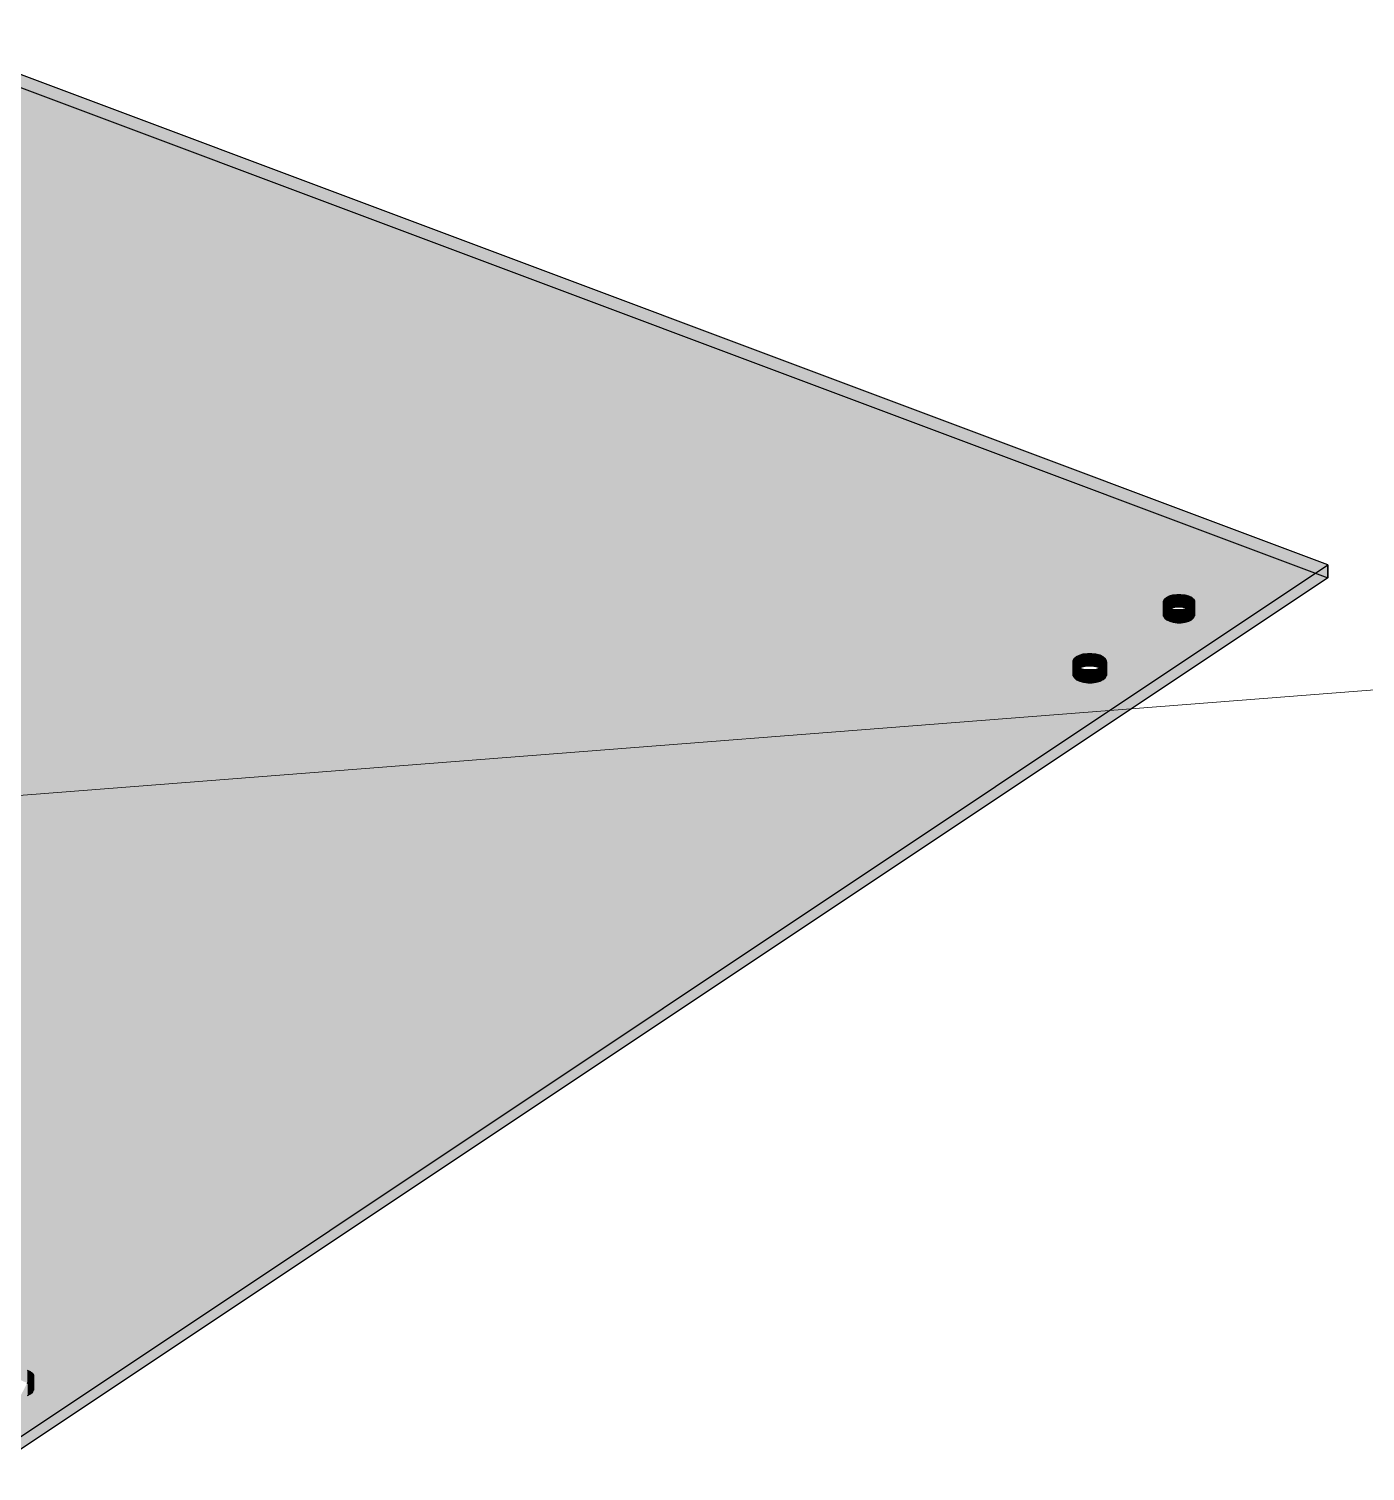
# Model space of a CAD drawing. Header units: millimetres. Extents: x 50 to 612415, y 2 to 4150.
# Drawn here: x 518966 to 519294.1, y 3161.1 to 3515.1 of the extents above; entities that cross this region are included whole.
import ezdxf

# ---------------------------------------------------------------- set-up
doc = ezdxf.new("R2010")
doc.units = ezdxf.units.MM
for name, color, linetype, lineweight in [('DIM', 7, 'Continuous', 13), ('HATCH', 8, 'Continuous', 9), ('OUTLINE', 7, 'Continuous', 25)]:
    doc.layers.add(name, color=color, linetype=linetype, lineweight=lineweight)

msp = doc.modelspace()

# ---------------------------------------------------------------- hatches: boundary and pattern name
at = {"layer": 'HATCH', "true_color": 0x468f99}
for points in [[(519284.933, 3383.535), (518934.034, 3515.122), (518930.534, 3494.789)], [(518930.534, 3491.624), (518934.034, 3511.957), (519284.933, 3380.37)], [(519284.933, 3383.535), (518930.534, 3494.789), (518930.286, 3494.304)], [(518924.421, 3493.483), (518662.969, 3321.605), (519225.868, 3361.812)], [(519244.819, 3375.112), (518925.294, 3493.238), (518924.421, 3493.483)], [(519244.57, 3374.627), (519244.819, 3375.112), (518924.421, 3493.483)], [(519244.581, 3374.126), (519244.57, 3374.627), (518924.421, 3493.483)], [(519244.851, 3373.643), (519244.581, 3374.126), (518924.421, 3493.483)], [(519245.362, 3373.212), (519244.851, 3373.643), (518924.421, 3493.483)], [(519246.078, 3372.862), (519245.362, 3373.212), (518924.421, 3493.483)], [(519246.078, 3372.862), (518924.421, 3493.483), (519228.917, 3361.421)], [(518924.421, 3493.483), (519225.868, 3361.812), (519226.942, 3361.818)], [(518924.421, 3493.483), (519226.942, 3361.818), (519227.981, 3361.685)], [(518924.421, 3493.483), (519227.981, 3361.685), (519228.917, 3361.421)], [(519244.819, 3375.112), (518926.265, 3493.113), (518925.294, 3493.238)], [(519244.819, 3375.112), (518927.267, 3493.119), (518926.265, 3493.113)], [(519244.819, 3375.112), (518928.232, 3493.254), (518927.267, 3493.119)], [(519244.819, 3375.112), (518929.094, 3493.509), (518928.232, 3493.254)], [(519244.819, 3375.112), (518929.794, 3493.867), (518929.094, 3493.509)], [(518930.286, 3494.304), (518929.794, 3493.867), (519250.684, 3375.932)], [(518929.794, 3493.867), (519247.838, 3376.297), (519248.84, 3376.302)], [(518929.794, 3493.867), (519248.84, 3376.302), (519249.81, 3376.178)], [(518929.794, 3493.867), (519246.873, 3376.162), (519247.838, 3376.297)], [(518929.794, 3493.867), (519249.81, 3376.178), (519250.684, 3375.932)], [(518929.794, 3493.867), (519246.011, 3375.907), (519246.873, 3376.162)], [(518929.794, 3493.867), (519245.31, 3375.549), (519246.011, 3375.907)], [(519244.819, 3375.112), (519245.31, 3375.549), (518929.794, 3493.867)], [(519250.684, 3372.767), (518929.794, 3490.702), (518930.286, 3491.138)], [(519284.933, 3383.535), (518930.286, 3494.304), (519250.684, 3375.932)], [(518930.286, 3491.138), (518930.534, 3491.624), (519284.933, 3380.37)], [(519250.684, 3372.767), (518930.286, 3491.138), (519284.933, 3380.37)], [(519225.868, 3358.646), (518662.969, 3318.439), (518924.421, 3490.318)], [(518924.421, 3490.318), (518925.294, 3490.072), (519244.819, 3371.947)], [(518924.421, 3490.318), (519244.819, 3371.947), (519244.57, 3371.461)], [(518924.421, 3490.318), (519244.57, 3371.461), (519244.581, 3370.96)], [(518924.421, 3490.318), (519244.581, 3370.96), (519244.851, 3370.478)], [(518924.421, 3490.318), (519244.851, 3370.478), (519245.362, 3370.047)], [(518924.421, 3490.318), (519245.362, 3370.047), (519246.078, 3369.697)], [(519228.917, 3358.256), (518924.421, 3490.318), (519246.078, 3369.697)], [(519226.942, 3358.652), (519225.868, 3358.646), (518924.421, 3490.318)], [(519227.981, 3358.519), (519226.942, 3358.652), (518924.421, 3490.318)], [(519228.917, 3358.256), (519227.981, 3358.519), (518924.421, 3490.318)], [(518925.294, 3490.072), (518926.265, 3489.948), (519244.819, 3371.947)], [(518926.265, 3489.948), (518927.267, 3489.953), (519244.819, 3371.947)], [(518927.267, 3489.953), (518928.232, 3490.088), (519244.819, 3371.947)], [(518928.232, 3490.088), (518929.094, 3490.344), (519244.819, 3371.947)], [(518929.094, 3490.344), (518929.794, 3490.702), (519244.819, 3371.947)], [(519248.84, 3373.137), (519247.838, 3373.131), (518929.794, 3490.702)], [(519249.81, 3373.013), (519248.84, 3373.137), (518929.794, 3490.702)], [(519247.838, 3373.131), (519246.873, 3372.996), (518929.794, 3490.702)], [(519250.684, 3372.767), (519249.81, 3373.013), (518929.794, 3490.702)], [(519246.873, 3372.996), (519246.011, 3372.741), (518929.794, 3490.702)], [(519246.011, 3372.741), (519245.31, 3372.383), (518929.794, 3490.702)], [(518929.794, 3490.702), (519245.31, 3372.383), (519244.819, 3371.947)], [(518955.966, 3164.224), (519284.933, 3383.535), (519250.751, 3372.888)], [(519284.933, 3383.535), (519250.684, 3375.932), (519251.4, 3375.582)], [(519284.933, 3383.535), (519251.451, 3373.246), (519250.751, 3372.888)], [(519284.933, 3383.535), (519251.4, 3375.582), (519251.91, 3375.151)], [(519284.933, 3383.535), (519251.943, 3373.682), (519251.451, 3373.246)], [(519284.933, 3383.535), (519251.91, 3375.151), (519252.18, 3374.669)], [(519284.933, 3383.535), (519252.191, 3374.168), (519251.943, 3373.682)], [(519284.933, 3383.535), (519252.18, 3374.669), (519252.191, 3374.168)], [(519250.751, 3369.722), (519284.933, 3380.37), (518955.966, 3161.058)], [(519251.4, 3372.417), (519250.684, 3372.767), (519284.933, 3380.37)], [(519250.751, 3369.722), (519251.451, 3370.08), (519284.933, 3380.37)], [(519251.91, 3371.986), (519251.4, 3372.417), (519284.933, 3380.37)], [(519251.451, 3370.08), (519251.943, 3370.517), (519284.933, 3380.37)], [(519252.18, 3371.503), (519251.91, 3371.986), (519284.933, 3380.37)], [(519251.943, 3370.517), (519252.191, 3371.002), (519284.933, 3380.37)], [(519252.191, 3371.002), (519252.18, 3371.503), (519284.933, 3380.37)], [(518955.966, 3164.224), (519250.751, 3372.888), (519249.888, 3372.633)], [(518955.966, 3164.224), (519249.888, 3372.633), (519229.739, 3358.543)], [(519246.078, 3372.862), (519228.917, 3361.421), (519229.684, 3361.046)], [(519246.078, 3372.862), (519229.684, 3361.046), (519230.231, 3360.584)], [(519246.951, 3372.616), (519246.078, 3372.862), (519229.739, 3358.543)], [(519246.078, 3372.862), (519230.266, 3359.011), (519229.739, 3358.543)], [(519249.888, 3372.633), (519248.924, 3372.498), (519229.739, 3358.543)], [(519247.922, 3372.492), (519246.951, 3372.616), (519229.739, 3358.543)], [(519248.924, 3372.498), (519247.922, 3372.492), (519229.739, 3358.543)], [(519246.078, 3372.862), (519230.231, 3360.584), (519230.52, 3360.067)], [(519246.078, 3372.862), (519230.532, 3359.531), (519230.266, 3359.011)], [(519246.078, 3372.862), (519230.52, 3360.067), (519230.532, 3359.531)], [(519249.888, 3369.467), (519250.751, 3369.722), (518955.966, 3161.058)], [(519229.739, 3355.377), (519249.888, 3369.467), (518955.966, 3161.058)], [(519229.684, 3357.88), (519228.917, 3358.256), (519246.078, 3369.697)], [(519230.231, 3357.419), (519229.684, 3357.88), (519246.078, 3369.697)], [(519229.739, 3355.377), (519246.078, 3369.697), (519246.951, 3369.451)], [(519229.739, 3355.377), (519230.266, 3355.845), (519246.078, 3369.697)], [(519229.739, 3355.377), (519248.924, 3369.332), (519249.888, 3369.467)], [(519229.739, 3355.377), (519246.951, 3369.451), (519247.922, 3369.327)], [(519229.739, 3355.377), (519247.922, 3369.327), (519248.924, 3369.332)], [(519230.52, 3356.902), (519230.231, 3357.419), (519246.078, 3369.697)], [(519230.266, 3355.845), (519230.532, 3356.365), (519246.078, 3369.697)], [(519230.532, 3356.365), (519230.52, 3356.902), (519246.078, 3369.697)], [(518662.969, 3321.605), (519224.834, 3361.667), (519225.868, 3361.812)], [(518662.969, 3321.605), (519223.911, 3361.394), (519224.834, 3361.667)], [(518662.969, 3321.605), (519223.16, 3361.01), (519223.911, 3361.394)], [(519222.634, 3360.542), (519223.16, 3361.01), (518662.969, 3321.605)], [(519222.634, 3360.542), (518662.969, 3321.605), (518664.042, 3321.611)], [(519222.634, 3360.542), (518664.042, 3321.611), (518665.082, 3321.477)], [(519222.367, 3360.022), (519222.634, 3360.542), (518664.132, 3317.534)], [(519222.634, 3360.542), (518665.166, 3317.679), (518664.132, 3317.534)], [(519222.634, 3360.542), (518665.082, 3321.477), (518666.018, 3321.214)], [(519222.634, 3360.542), (518666.089, 3317.952), (518665.166, 3317.679)], [(519222.634, 3360.542), (518666.018, 3321.214), (518666.785, 3320.839)], [(519222.634, 3360.542), (518666.84, 3318.336), (518666.089, 3317.952)], [(519222.634, 3360.542), (518666.785, 3320.839), (518667.332, 3320.377)], [(519222.634, 3360.542), (518667.366, 3318.804), (518666.84, 3318.336)], [(519222.634, 3360.542), (518667.332, 3320.377), (518667.621, 3319.86)], [(519222.634, 3360.542), (518667.633, 3319.323), (518667.366, 3318.804)], [(519222.634, 3360.542), (518667.621, 3319.86), (518667.633, 3319.323)], [(519225.868, 3358.646), (519224.834, 3358.502), (518662.969, 3318.439)], [(519224.834, 3358.502), (519223.911, 3358.228), (518662.969, 3318.439)], [(519223.911, 3358.228), (519223.16, 3357.845), (518662.969, 3318.439)], [(518662.969, 3318.439), (519223.16, 3357.845), (519222.634, 3357.377)], [(518664.042, 3318.445), (518662.969, 3318.439), (519222.634, 3357.377)], [(518665.082, 3318.312), (518664.042, 3318.445), (519222.634, 3357.377)], [(519222.379, 3359.486), (519222.367, 3360.022), (518664.132, 3317.534)], [(519222.668, 3358.969), (519222.379, 3359.486), (518664.132, 3317.534)], [(519223.215, 3358.507), (519222.668, 3358.969), (518664.132, 3317.534)], [(519223.982, 3358.132), (519223.215, 3358.507), (518664.132, 3317.534)], [(519224.918, 3357.868), (519223.982, 3358.132), (518664.132, 3317.534)], [(519225.958, 3357.735), (519224.918, 3357.868), (518664.132, 3317.534)], [(519227.031, 3357.741), (519225.958, 3357.735), (518664.132, 3317.534)], [(519227.031, 3357.741), (518664.132, 3317.534), (518965.579, 3185.863)], [(518664.132, 3314.369), (519222.634, 3357.377), (519222.367, 3356.857)], [(518664.132, 3314.369), (518665.166, 3314.513), (519222.634, 3357.377)], [(518664.132, 3314.369), (519222.367, 3356.857), (519222.379, 3356.32)], [(518666.018, 3318.049), (518665.082, 3318.312), (519222.634, 3357.377)], [(518665.166, 3314.513), (518666.089, 3314.787), (519222.634, 3357.377)], [(518666.785, 3317.673), (518666.018, 3318.049), (519222.634, 3357.377)], [(518666.089, 3314.787), (518666.84, 3315.17), (519222.634, 3357.377)], [(518667.332, 3317.212), (518666.785, 3317.673), (519222.634, 3357.377)], [(518666.84, 3315.17), (518667.366, 3315.638), (519222.634, 3357.377)], [(518667.621, 3316.695), (518667.332, 3317.212), (519222.634, 3357.377)], [(518667.366, 3315.638), (518667.633, 3316.158), (519222.634, 3357.377)], [(518667.633, 3316.158), (518667.621, 3316.695), (519222.634, 3357.377)], [(518955.966, 3164.224), (519229.739, 3358.543), (519228.989, 3358.159)], [(518955.966, 3164.224), (519228.989, 3358.159), (518966.346, 3183.176)], [(519227.031, 3357.741), (518965.579, 3185.863), (518966.295, 3185.512)], [(519227.031, 3357.741), (518966.295, 3185.512), (518966.805, 3185.081)], [(519228.989, 3358.159), (519228.065, 3357.886), (518966.346, 3183.176)], [(519228.065, 3357.886), (519227.031, 3357.741), (518966.346, 3183.176)], [(519227.031, 3357.741), (518966.838, 3183.613), (518966.346, 3183.176)], [(519227.031, 3357.741), (518966.805, 3185.081), (518967.075, 3184.599)], [(519227.031, 3357.741), (518967.086, 3184.098), (518966.838, 3183.613)], [(519227.031, 3357.741), (518967.075, 3184.599), (518967.086, 3184.098)], [(518664.132, 3314.369), (519222.379, 3356.32), (519222.668, 3355.803)], [(518664.132, 3314.369), (519222.668, 3355.803), (519223.215, 3355.341)], [(518664.132, 3314.369), (519223.215, 3355.341), (519223.982, 3354.966)], [(518664.132, 3314.369), (519223.982, 3354.966), (519224.918, 3354.703)], [(518664.132, 3314.369), (519224.918, 3354.703), (519225.958, 3354.57)], [(518664.132, 3314.369), (519225.958, 3354.57), (519227.031, 3354.576)], [(518965.579, 3182.697), (518664.132, 3314.369), (519227.031, 3354.576)], [(519228.989, 3354.994), (519229.739, 3355.377), (518955.966, 3161.058)], [(518966.346, 3180.01), (519228.989, 3354.994), (518955.966, 3161.058)], [(518966.295, 3182.347), (518965.579, 3182.697), (519227.031, 3354.576)], [(518966.805, 3181.916), (518966.295, 3182.347), (519227.031, 3354.576)], [(518966.346, 3180.01), (519228.065, 3354.72), (519228.989, 3354.994)], [(518966.346, 3180.01), (519227.031, 3354.576), (519228.065, 3354.72)], [(518966.346, 3180.01), (518966.838, 3180.447), (519227.031, 3354.576)], [(518967.075, 3181.433), (518966.805, 3181.916), (519227.031, 3354.576)], [(518966.838, 3180.447), (518967.086, 3180.932), (519227.031, 3354.576)], [(518967.086, 3180.932), (518967.075, 3181.433), (519227.031, 3354.576)], [(518955.966, 3164.224), (518966.346, 3183.176), (518965.646, 3182.818)], [(518965.646, 3179.652), (518966.346, 3180.01), (518955.966, 3161.058)]]:
    msp.add_hatch(color=135, dxfattribs=at).paths.add_polyline_path(points)
at = {"layer": 'HATCH', "true_color": 0x468690}
msp.add_hatch(color=145, dxfattribs=at).paths.add_polyline_path([(518934.034, 3511.957), (519284.933, 3380.37), (519284.933, 3383.535), (518934.034, 3515.122)])
at = {"layer": 'HATCH', "true_color": 0x46848e}
msp.add_hatch(color=145, dxfattribs=at).paths.add_polyline_path([(519284.933, 3380.37), (518955.966, 3161.058), (518955.966, 3164.224), (519284.933, 3383.535)])
at = {"layer": 'HATCH', "true_color": 0x46818b}
for points in [[(519244.819, 3371.947), (519244.57, 3371.461), (519244.57, 3374.627), (519244.819, 3375.112)], [(519252.18, 3371.503), (519251.91, 3371.986), (519251.91, 3375.151), (519252.18, 3374.669)], [(519244.581, 3370.96), (519244.851, 3370.478), (519244.851, 3373.643), (519244.581, 3374.126)], [(519251.943, 3370.517), (519252.191, 3371.002), (519252.191, 3374.168), (519251.943, 3373.682)], [(519222.634, 3357.377), (519222.367, 3356.857), (519222.367, 3360.022), (519222.634, 3360.542)], [(519230.52, 3356.902), (519230.231, 3357.419), (519230.231, 3360.584), (519230.52, 3360.067)], [(519222.379, 3356.32), (519222.668, 3355.803), (519222.668, 3358.969), (519222.379, 3359.486)], [(519230.266, 3355.845), (519230.532, 3356.365), (519230.532, 3359.531), (519230.266, 3359.011)], [(518967.075, 3181.433), (518966.805, 3181.916), (518966.805, 3185.081), (518967.075, 3184.599)], [(518966.838, 3180.447), (518967.086, 3180.932), (518967.086, 3184.098), (518966.838, 3183.613)]]:
    msp.add_hatch(color=137, dxfattribs=at).paths.add_polyline_path(points)
at = {"layer": 'HATCH', "true_color": 0x467f88}
for points in [[(519244.57, 3371.461), (519244.581, 3370.96), (519244.581, 3374.126), (519244.57, 3374.627)], [(519252.191, 3371.002), (519252.18, 3371.503), (519252.18, 3374.669), (519252.191, 3374.168)], [(519230.532, 3356.365), (519230.52, 3356.902), (519230.52, 3360.067), (519230.532, 3359.531)], [(519222.367, 3356.857), (519222.379, 3356.32), (519222.379, 3359.486), (519222.367, 3360.022)], [(518967.086, 3180.932), (518967.075, 3181.433), (518967.075, 3184.599), (518967.086, 3184.098)]]:
    msp.add_hatch(color=137, dxfattribs=at).paths.add_polyline_path(points)
at = {"layer": 'HATCH', "true_color": 0x46838d}
for points in [[(519245.31, 3372.383), (519244.819, 3371.947), (519244.819, 3375.112), (519245.31, 3375.549)], [(519251.451, 3370.08), (519251.943, 3370.517), (519251.943, 3373.682), (519251.451, 3373.246)], [(519223.16, 3357.845), (519222.634, 3357.377), (519222.634, 3360.542), (519223.16, 3361.01)], [(519229.739, 3355.377), (519230.266, 3355.845), (519230.266, 3359.011), (519229.739, 3358.543)], [(518966.346, 3180.01), (518966.838, 3180.447), (518966.838, 3183.613), (518966.346, 3183.176)]]:
    msp.add_hatch(color=145, dxfattribs=at).paths.add_polyline_path(points)
at = {"layer": 'HATCH', "true_color": 0x46858f}
for points in [[(519246.011, 3372.741), (519245.31, 3372.383), (519245.31, 3375.549), (519246.011, 3375.907)], [(519251.4, 3372.417), (519250.684, 3372.767), (519250.684, 3375.932), (519251.4, 3375.582)], [(519245.362, 3370.047), (519246.078, 3369.697), (519246.078, 3372.862), (519245.362, 3373.212)], [(519250.751, 3369.722), (519251.451, 3370.08), (519251.451, 3373.246), (519250.751, 3372.888)], [(519223.911, 3358.228), (519223.16, 3357.845), (519223.16, 3361.01), (519223.911, 3361.394)], [(519229.684, 3357.88), (519228.917, 3358.256), (519228.917, 3361.421), (519229.684, 3361.046)], [(519223.215, 3355.341), (519223.982, 3354.966), (519223.982, 3358.132), (519223.215, 3358.507)], [(519228.989, 3354.994), (519229.739, 3355.377), (519229.739, 3358.543), (519228.989, 3358.159)], [(518966.295, 3182.347), (518965.579, 3182.697), (518965.579, 3185.863), (518966.295, 3185.512)], [(518965.646, 3179.652), (518966.346, 3180.01), (518966.346, 3183.176), (518965.646, 3182.818)]]:
    msp.add_hatch(color=145, dxfattribs=at).paths.add_polyline_path(points)
at = {"layer": 'HATCH', "true_color": 0x468791}
for points in [[(519246.873, 3372.996), (519246.011, 3372.741), (519246.011, 3375.907), (519246.873, 3376.162)], [(519250.684, 3372.767), (519249.81, 3373.013), (519249.81, 3376.178), (519250.684, 3375.932)], [(519246.078, 3369.697), (519246.951, 3369.451), (519246.951, 3372.616), (519246.078, 3372.862)], [(519249.888, 3369.467), (519250.751, 3369.722), (519250.751, 3372.888), (519249.888, 3372.633)], [(519224.834, 3358.502), (519223.911, 3358.228), (519223.911, 3361.394), (519224.834, 3361.667)], [(519228.917, 3358.256), (519227.981, 3358.519), (519227.981, 3361.685), (519228.917, 3361.421)], [(519223.982, 3354.966), (519224.918, 3354.703), (519224.918, 3357.868), (519223.982, 3358.132)], [(519228.065, 3354.72), (519228.989, 3354.994), (519228.989, 3358.159), (519228.065, 3357.886)]]:
    msp.add_hatch(color=145, dxfattribs=at).paths.add_polyline_path(points)
at = {"layer": 'HATCH', "true_color": 0x468892}
for points in [[(519247.838, 3373.131), (519246.873, 3372.996), (519246.873, 3376.162), (519247.838, 3376.297)], [(519248.84, 3373.137), (519247.838, 3373.131), (519247.838, 3376.297), (519248.84, 3376.302)], [(519249.81, 3373.013), (519248.84, 3373.137), (519248.84, 3376.302), (519249.81, 3376.178)], [(519246.951, 3369.451), (519247.922, 3369.327), (519247.922, 3372.492), (519246.951, 3372.616)], [(519247.922, 3369.327), (519248.924, 3369.332), (519248.924, 3372.498), (519247.922, 3372.492)], [(519248.924, 3369.332), (519249.888, 3369.467), (519249.888, 3372.633), (519248.924, 3372.498)], [(519225.868, 3358.646), (519224.834, 3358.502), (519224.834, 3361.667), (519225.868, 3361.812)], [(519226.942, 3358.652), (519225.868, 3358.646), (519225.868, 3361.812), (519226.942, 3361.818)], [(519227.981, 3358.519), (519226.942, 3358.652), (519226.942, 3361.818), (519227.981, 3361.685)], [(519224.918, 3354.703), (519225.958, 3354.57), (519225.958, 3357.735), (519224.918, 3357.868)], [(519225.958, 3354.57), (519227.031, 3354.576), (519227.031, 3357.741), (519225.958, 3357.735)], [(519227.031, 3354.576), (519228.065, 3354.72), (519228.065, 3357.886), (519227.031, 3357.741)]]:
    msp.add_hatch(color=145, dxfattribs=at).paths.add_polyline_path(points)
at = {"layer": 'HATCH', "true_color": 0x46848d}
for points in [[(519251.91, 3371.986), (519251.4, 3372.417), (519251.4, 3375.582), (519251.91, 3375.151)], [(519244.851, 3370.478), (519245.362, 3370.047), (519245.362, 3373.212), (519244.851, 3373.643)], [(519230.231, 3357.419), (519229.684, 3357.88), (519229.684, 3361.046), (519230.231, 3360.584)], [(519222.668, 3355.803), (519223.215, 3355.341), (519223.215, 3358.507), (519222.668, 3358.969)], [(518966.805, 3181.916), (518966.295, 3182.347), (518966.295, 3185.512), (518966.805, 3185.081)]]:
    msp.add_hatch(color=145, dxfattribs=at).paths.add_polyline_path(points)

# ---------------------------------------------------------------- linework, layer by layer
at = {"layer": 'DIM'}
msp.add_lwpolyline([(518923.579, 3323.809), (520800, 3470), (520900, 3470)], dxfattribs=at)
at = {"layer": 'OUTLINE', "color": 139, "true_color": 0x42544a}
for p, q in [((519284.933, 3383.535), (518934.034, 3515.122)), ((519284.933, 3383.535), (518934.034, 3515.122)), ((518934.034, 3511.957), (519284.933, 3380.37)), ((518934.034, 3511.957), (519284.933, 3380.37)), ((518955.966, 3164.224), (519284.933, 3383.535)), ((518955.966, 3164.224), (519284.933, 3383.535)), ((519284.933, 3380.37), (519284.933, 3383.535)), ((519284.933, 3383.535), (519284.933, 3380.37)), ((519284.933, 3380.37), (518955.966, 3161.058)), ((519284.933, 3380.37), (518955.966, 3161.058)), ((519244.57, 3374.627), (519244.819, 3375.112)), ((519244.57, 3374.627), (519244.819, 3375.112)), ((519244.581, 3374.126), (519244.57, 3374.627)), ((519244.57, 3371.461), (519244.57, 3374.627)), ((519244.581, 3374.126), (519244.57, 3374.627)), ((519244.57, 3374.627), (519244.57, 3371.461)), ((519244.819, 3375.112), (519245.31, 3375.549)), ((519244.819, 3375.112), (519245.31, 3375.549)), ((519244.819, 3371.947), (519244.819, 3375.112)), ((519244.819, 3375.112), (519244.819, 3371.947)), ((519245.31, 3375.549), (519246.011, 3375.907)), ((519245.31, 3375.549), (519246.011, 3375.907)), ((519245.31, 3372.383), (519245.31, 3375.549)), ((519245.31, 3375.549), (519245.31, 3372.383)), ((519246.011, 3375.907), (519246.873, 3376.162)), ((519246.011, 3375.907), (519246.873, 3376.162)), ((519246.011, 3372.741), (519246.011, 3375.907)), ((519246.011, 3375.907), (519246.011, 3372.741)), ((519246.873, 3376.162), (519247.838, 3376.297)), ((519246.873, 3376.162), (519247.838, 3376.297)), ((519246.873, 3372.996), (519246.873, 3376.162)), ((519246.873, 3376.162), (519246.873, 3372.996)), ((519247.838, 3376.297), (519248.84, 3376.302)), ((519247.838, 3376.297), (519248.84, 3376.302)), ((519247.838, 3373.131), (519247.838, 3376.297)), ((519247.838, 3376.297), (519247.838, 3373.131)), ((519248.84, 3376.302), (519249.81, 3376.178)), ((519248.84, 3376.302), (519248.84, 3373.137)), ((519248.84, 3373.137), (519248.84, 3376.302)), ((519248.84, 3376.302), (519249.81, 3376.178)), ((519249.81, 3376.178), (519250.684, 3375.932)), ((519249.81, 3376.178), (519249.81, 3373.013)), ((519249.81, 3373.013), (519249.81, 3376.178)), ((519249.81, 3376.178), (519250.684, 3375.932)), ((519250.684, 3375.932), (519251.4, 3375.582)), ((519250.684, 3375.932), (519250.684, 3372.767)), ((519250.684, 3372.767), (519250.684, 3375.932)), ((519250.684, 3375.932), (519251.4, 3375.582)), ((519251.4, 3375.582), (519251.91, 3375.151)), ((519251.4, 3375.582), (519251.4, 3372.417)), ((519251.4, 3372.417), (519251.4, 3375.582)), ((519251.4, 3375.582), (519251.91, 3375.151)), ((519251.91, 3375.151), (519252.18, 3374.669)), ((519251.91, 3375.151), (519251.91, 3371.986)), ((519251.91, 3371.986), (519251.91, 3375.151)), ((519251.91, 3375.151), (519252.18, 3374.669)), ((519252.18, 3374.669), (519252.191, 3374.168)), ((519252.18, 3374.669), (519252.18, 3371.503)), ((519252.18, 3371.503), (519252.18, 3374.669)), ((519252.18, 3374.669), (519252.191, 3374.168)), ((519244.819, 3371.947), (519244.57, 3371.461)), ((519244.819, 3371.947), (519244.57, 3371.461)), ((519244.57, 3371.461), (519244.581, 3370.96)), ((519244.57, 3371.461), (519244.581, 3370.96)), ((519244.851, 3373.643), (519244.581, 3374.126)), ((519244.581, 3370.96), (519244.581, 3374.126)), ((519244.851, 3373.643), (519244.581, 3374.126)), ((519244.581, 3374.126), (519244.581, 3370.96)), ((519244.581, 3370.96), (519244.851, 3370.478)), ((519244.581, 3370.96), (519244.851, 3370.478)), ((519245.31, 3372.383), (519244.819, 3371.947)), ((519245.31, 3372.383), (519244.819, 3371.947)), ((519245.362, 3373.212), (519244.851, 3373.643)), ((519244.851, 3370.478), (519244.851, 3373.643)), ((519245.362, 3373.212), (519244.851, 3373.643)), ((519244.851, 3373.643), (519244.851, 3370.478)), ((519246.011, 3372.741), (519245.31, 3372.383)), ((519246.011, 3372.741), (519245.31, 3372.383)), ((519246.078, 3372.862), (519245.362, 3373.212)), ((519245.362, 3370.047), (519245.362, 3373.212)), ((519246.078, 3372.862), (519245.362, 3373.212)), ((519245.362, 3373.212), (519245.362, 3370.047)), ((519246.873, 3372.996), (519246.011, 3372.741)), ((519246.873, 3372.996), (519246.011, 3372.741)), ((519246.078, 3369.697), (519246.078, 3372.862)), ((519246.951, 3372.616), (519246.078, 3372.862)), ((519246.078, 3372.862), (519246.078, 3369.697)), ((519246.951, 3372.616), (519246.078, 3372.862)), ((519247.838, 3373.131), (519246.873, 3372.996)), ((519247.838, 3373.131), (519246.873, 3372.996)), ((519246.951, 3369.451), (519246.951, 3372.616)), ((519247.922, 3372.492), (519246.951, 3372.616)), ((519246.951, 3372.616), (519246.951, 3369.451)), ((519247.922, 3372.492), (519246.951, 3372.616)), ((519248.84, 3373.137), (519247.838, 3373.131)), ((519248.84, 3373.137), (519247.838, 3373.131)), ((519248.924, 3372.498), (519247.922, 3372.492)), ((519248.924, 3372.498), (519247.922, 3372.492)), ((519247.922, 3369.327), (519247.922, 3372.492)), ((519247.922, 3372.492), (519247.922, 3369.327)), ((519249.81, 3373.013), (519248.84, 3373.137)), ((519249.81, 3373.013), (519248.84, 3373.137)), ((519249.888, 3372.633), (519248.924, 3372.498)), ((519249.888, 3372.633), (519248.924, 3372.498)), ((519248.924, 3372.498), (519248.924, 3369.332)), ((519248.924, 3369.332), (519248.924, 3372.498)), ((519250.684, 3372.767), (519249.81, 3373.013)), ((519250.684, 3372.767), (519249.81, 3373.013)), ((519250.751, 3372.888), (519249.888, 3372.633)), ((519250.751, 3372.888), (519249.888, 3372.633)), ((519249.888, 3372.633), (519249.888, 3369.467)), ((519249.888, 3369.467), (519249.888, 3372.633)), ((519251.4, 3372.417), (519250.684, 3372.767)), ((519251.4, 3372.417), (519250.684, 3372.767)), ((519251.451, 3373.246), (519250.751, 3372.888)), ((519251.451, 3373.246), (519250.751, 3372.888)), ((519250.751, 3372.888), (519250.751, 3369.722)), ((519250.751, 3369.722), (519250.751, 3372.888)), ((519251.91, 3371.986), (519251.4, 3372.417)), ((519251.91, 3371.986), (519251.4, 3372.417)), ((519251.943, 3373.682), (519251.451, 3373.246)), ((519251.943, 3373.682), (519251.451, 3373.246)), ((519251.451, 3373.246), (519251.451, 3370.08)), ((519251.451, 3370.08), (519251.451, 3373.246)), ((519252.18, 3371.503), (519251.91, 3371.986)), ((519252.18, 3371.503), (519251.91, 3371.986)), ((519252.191, 3374.168), (519251.943, 3373.682)), ((519252.191, 3374.168), (519251.943, 3373.682)), ((519251.943, 3373.682), (519251.943, 3370.517)), ((519251.943, 3370.517), (519251.943, 3373.682)), ((519251.943, 3370.517), (519252.191, 3371.002)), ((519251.943, 3370.517), (519252.191, 3371.002)), ((519252.191, 3371.002), (519252.18, 3371.503)), ((519252.191, 3371.002), (519252.18, 3371.503)), ((519252.191, 3374.168), (519252.191, 3371.002)), ((519252.191, 3371.002), (519252.191, 3374.168)), ((519244.851, 3370.478), (519245.362, 3370.047)), ((519244.851, 3370.478), (519245.362, 3370.047)), ((519245.362, 3370.047), (519246.078, 3369.697)), ((519245.362, 3370.047), (519246.078, 3369.697)), ((519246.078, 3369.697), (519246.951, 3369.451)), ((519246.078, 3369.697), (519246.951, 3369.451)), ((519246.951, 3369.451), (519247.922, 3369.327)), ((519246.951, 3369.451), (519247.922, 3369.327)), ((519247.922, 3369.327), (519248.924, 3369.332)), ((519247.922, 3369.327), (519248.924, 3369.332)), ((519248.924, 3369.332), (519249.888, 3369.467)), ((519248.924, 3369.332), (519249.888, 3369.467)), ((519249.888, 3369.467), (519250.751, 3369.722)), ((519249.888, 3369.467), (519250.751, 3369.722)), ((519250.751, 3369.722), (519251.451, 3370.08)), ((519250.751, 3369.722), (519251.451, 3370.08)), ((519251.451, 3370.08), (519251.943, 3370.517)), ((519251.451, 3370.08), (519251.943, 3370.517)), ((519222.367, 3360.022), (519222.634, 3360.542)), ((519222.367, 3360.022), (519222.634, 3360.542)), ((519222.634, 3360.542), (519223.16, 3361.01)), ((519222.634, 3360.542), (519223.16, 3361.01)), ((519222.634, 3357.377), (519222.634, 3360.542)), ((519222.634, 3360.542), (519222.634, 3357.377)), ((519223.16, 3361.01), (519223.911, 3361.394)), ((519223.16, 3361.01), (519223.911, 3361.394)), ((519223.16, 3357.845), (519223.16, 3361.01)), ((519223.16, 3361.01), (519223.16, 3357.845)), ((519223.911, 3361.394), (519224.834, 3361.667)), ((519223.911, 3361.394), (519224.834, 3361.667)), ((519223.911, 3358.228), (519223.911, 3361.394)), ((519223.911, 3361.394), (519223.911, 3358.228)), ((519224.834, 3361.667), (519225.868, 3361.812)), ((519224.834, 3361.667), (519225.868, 3361.812)), ((519224.834, 3358.502), (519224.834, 3361.667)), ((519224.834, 3361.667), (519224.834, 3358.502)), ((519225.868, 3361.812), (519226.942, 3361.818)), ((519225.868, 3361.812), (519226.942, 3361.818)), ((519225.868, 3358.646), (519225.868, 3361.812)), ((519225.868, 3361.812), (519225.868, 3358.646)), ((519226.942, 3361.818), (519227.981, 3361.685)), ((519226.942, 3361.818), (519226.942, 3358.652)), ((519226.942, 3358.652), (519226.942, 3361.818)), ((519226.942, 3361.818), (519227.981, 3361.685)), ((519227.981, 3361.685), (519228.917, 3361.421)), ((519227.981, 3361.685), (519227.981, 3358.519)), ((519227.981, 3358.519), (519227.981, 3361.685)), ((519227.981, 3361.685), (519228.917, 3361.421)), ((519228.917, 3361.421), (519229.684, 3361.046)), ((519228.917, 3361.421), (519228.917, 3358.256)), ((519228.917, 3358.256), (519228.917, 3361.421)), ((519228.917, 3361.421), (519229.684, 3361.046)), ((519229.684, 3361.046), (519230.231, 3360.584)), ((519229.684, 3361.046), (519229.684, 3357.88)), ((519229.684, 3357.88), (519229.684, 3361.046)), ((519229.684, 3361.046), (519230.231, 3360.584)), ((519230.231, 3360.584), (519230.52, 3360.067)), ((519230.231, 3360.584), (519230.231, 3357.419)), ((519230.231, 3357.419), (519230.231, 3360.584)), ((519230.231, 3360.584), (519230.52, 3360.067)), ((519230.52, 3360.067), (519230.532, 3359.531)), ((519230.52, 3360.067), (519230.52, 3356.902)), ((519230.52, 3356.902), (519230.52, 3360.067)), ((519230.52, 3360.067), (519230.532, 3359.531)), ((519222.367, 3356.857), (519222.367, 3360.022)), ((519222.379, 3359.486), (519222.367, 3360.022)), ((519222.367, 3360.022), (519222.367, 3356.857)), ((519222.379, 3359.486), (519222.367, 3360.022)), ((519222.634, 3357.377), (519222.367, 3356.857)), ((519222.634, 3357.377), (519222.367, 3356.857)), ((519222.367, 3356.857), (519222.379, 3356.32)), ((519222.367, 3356.857), (519222.379, 3356.32)), ((519222.379, 3356.32), (519222.379, 3359.486)), ((519222.668, 3358.969), (519222.379, 3359.486)), ((519222.379, 3359.486), (519222.379, 3356.32)), ((519222.668, 3358.969), (519222.379, 3359.486)), ((519223.16, 3357.845), (519222.634, 3357.377)), ((519223.16, 3357.845), (519222.634, 3357.377)), ((519222.668, 3355.803), (519222.668, 3358.969)), ((519223.215, 3358.507), (519222.668, 3358.969)), ((519222.668, 3358.969), (519222.668, 3355.803)), ((519223.215, 3358.507), (519222.668, 3358.969)), ((519223.911, 3358.228), (519223.16, 3357.845)), ((519223.911, 3358.228), (519223.16, 3357.845)), ((519223.215, 3355.341), (519223.215, 3358.507)), ((519223.982, 3358.132), (519223.215, 3358.507)), ((519223.215, 3358.507), (519223.215, 3355.341)), ((519223.982, 3358.132), (519223.215, 3358.507)), ((519224.834, 3358.502), (519223.911, 3358.228)), ((519224.834, 3358.502), (519223.911, 3358.228)), ((519223.982, 3354.966), (519223.982, 3358.132)), ((519224.918, 3357.868), (519223.982, 3358.132)), ((519223.982, 3358.132), (519223.982, 3354.966)), ((519224.918, 3357.868), (519223.982, 3358.132)), ((519225.868, 3358.646), (519224.834, 3358.502)), ((519225.868, 3358.646), (519224.834, 3358.502)), ((519224.918, 3354.703), (519224.918, 3357.868)), ((519225.958, 3357.735), (519224.918, 3357.868)), ((519224.918, 3357.868), (519224.918, 3354.703)), ((519225.958, 3357.735), (519224.918, 3357.868)), ((519226.942, 3358.652), (519225.868, 3358.646)), ((519226.942, 3358.652), (519225.868, 3358.646)), ((519227.031, 3357.741), (519225.958, 3357.735)), ((519227.031, 3357.741), (519225.958, 3357.735)), ((519225.958, 3354.57), (519225.958, 3357.735)), ((519225.958, 3357.735), (519225.958, 3354.57)), ((519227.981, 3358.519), (519226.942, 3358.652)), ((519227.981, 3358.519), (519226.942, 3358.652)), ((519228.065, 3357.886), (519227.031, 3357.741)), ((519228.065, 3357.886), (519227.031, 3357.741)), ((519227.031, 3357.741), (519227.031, 3354.576)), ((519227.031, 3354.576), (519227.031, 3357.741)), ((519228.917, 3358.256), (519227.981, 3358.519)), ((519228.917, 3358.256), (519227.981, 3358.519)), ((519228.989, 3358.159), (519228.065, 3357.886)), ((519228.989, 3358.159), (519228.065, 3357.886)), ((519228.065, 3357.886), (519228.065, 3354.72)), ((519228.065, 3354.72), (519228.065, 3357.886)), ((519229.684, 3357.88), (519228.917, 3358.256)), ((519229.684, 3357.88), (519228.917, 3358.256)), ((519229.739, 3358.543), (519228.989, 3358.159)), ((519229.739, 3358.543), (519228.989, 3358.159)), ((519228.989, 3358.159), (519228.989, 3354.994)), ((519228.989, 3354.994), (519228.989, 3358.159)), ((519230.231, 3357.419), (519229.684, 3357.88)), ((519230.231, 3357.419), (519229.684, 3357.88)), ((519230.266, 3359.011), (519229.739, 3358.543)), ((519230.266, 3359.011), (519229.739, 3358.543)), ((519229.739, 3358.543), (519229.739, 3355.377)), ((519229.739, 3355.377), (519229.739, 3358.543)), ((519230.52, 3356.902), (519230.231, 3357.419)), ((519230.52, 3356.902), (519230.231, 3357.419)), ((519230.532, 3359.531), (519230.266, 3359.011)), ((519230.532, 3359.531), (519230.266, 3359.011)), ((519230.266, 3359.011), (519230.266, 3355.845)), ((519230.266, 3355.845), (519230.266, 3359.011)), ((519230.532, 3356.365), (519230.52, 3356.902)), ((519230.532, 3356.365), (519230.52, 3356.902)), ((519230.532, 3359.531), (519230.532, 3356.365)), ((519230.532, 3356.365), (519230.532, 3359.531)), ((519222.379, 3356.32), (519222.668, 3355.803)), ((519222.379, 3356.32), (519222.668, 3355.803)), ((519222.668, 3355.803), (519223.215, 3355.341)), ((519222.668, 3355.803), (519223.215, 3355.341)), ((519223.215, 3355.341), (519223.982, 3354.966)), ((519223.215, 3355.341), (519223.982, 3354.966)), ((519223.982, 3354.966), (519224.918, 3354.703)), ((519223.982, 3354.966), (519224.918, 3354.703)), ((519224.918, 3354.703), (519225.958, 3354.57)), ((519224.918, 3354.703), (519225.958, 3354.57)), ((519225.958, 3354.57), (519227.031, 3354.576)), ((519225.958, 3354.57), (519227.031, 3354.576)), ((519227.031, 3354.576), (519228.065, 3354.72)), ((519227.031, 3354.576), (519228.065, 3354.72)), ((519228.065, 3354.72), (519228.989, 3354.994)), ((519228.065, 3354.72), (519228.989, 3354.994)), ((519228.989, 3354.994), (519229.739, 3355.377)), ((519228.989, 3354.994), (519229.739, 3355.377)), ((519229.739, 3355.377), (519230.266, 3355.845)), ((519229.739, 3355.377), (519230.266, 3355.845)), ((519230.266, 3355.845), (519230.532, 3356.365)), ((519230.266, 3355.845), (519230.532, 3356.365)), ((518965.579, 3185.863), (518966.295, 3185.512)), ((518965.579, 3185.863), (518966.295, 3185.512)), ((518966.346, 3183.176), (518965.646, 3182.818)), ((518966.346, 3183.176), (518965.646, 3182.818)), ((518966.295, 3185.512), (518966.805, 3185.081)), ((518966.295, 3185.512), (518966.295, 3182.347)), ((518966.295, 3182.347), (518966.295, 3185.512)), ((518966.295, 3185.512), (518966.805, 3185.081)), ((518966.838, 3183.613), (518966.346, 3183.176)), ((518966.838, 3183.613), (518966.346, 3183.176)), ((518966.346, 3183.176), (518966.346, 3180.01)), ((518966.346, 3180.01), (518966.346, 3183.176)), ((518966.805, 3185.081), (518967.075, 3184.599)), ((518966.805, 3185.081), (518966.805, 3181.916)), ((518966.805, 3181.916), (518966.805, 3185.081)), ((518966.805, 3185.081), (518967.075, 3184.599)), ((518967.086, 3184.098), (518966.838, 3183.613)), ((518967.086, 3184.098), (518966.838, 3183.613)), ((518966.838, 3183.613), (518966.838, 3180.447)), ((518966.838, 3180.447), (518966.838, 3183.613)), ((518967.075, 3184.599), (518967.086, 3184.098)), ((518967.075, 3184.599), (518967.075, 3181.433)), ((518967.075, 3181.433), (518967.075, 3184.599)), ((518967.075, 3184.599), (518967.086, 3184.098)), ((518967.086, 3184.098), (518967.086, 3180.932)), ((518967.086, 3180.932), (518967.086, 3184.098)), ((518966.295, 3182.347), (518965.579, 3182.697)), ((518966.295, 3182.347), (518965.579, 3182.697)), ((518965.646, 3179.652), (518966.346, 3180.01)), ((518965.646, 3179.652), (518966.346, 3180.01)), ((518966.805, 3181.916), (518966.295, 3182.347)), ((518966.805, 3181.916), (518966.295, 3182.347)), ((518966.346, 3180.01), (518966.838, 3180.447)), ((518966.346, 3180.01), (518966.838, 3180.447)), ((518967.075, 3181.433), (518966.805, 3181.916)), ((518967.075, 3181.433), (518966.805, 3181.916)), ((518966.838, 3180.447), (518967.086, 3180.932)), ((518966.838, 3180.447), (518967.086, 3180.932)), ((518967.086, 3180.932), (518967.075, 3181.433)), ((518967.086, 3180.932), (518967.075, 3181.433))]:
    msp.add_line(p, q, dxfattribs=at)

doc.saveas('drawing.dxf')
